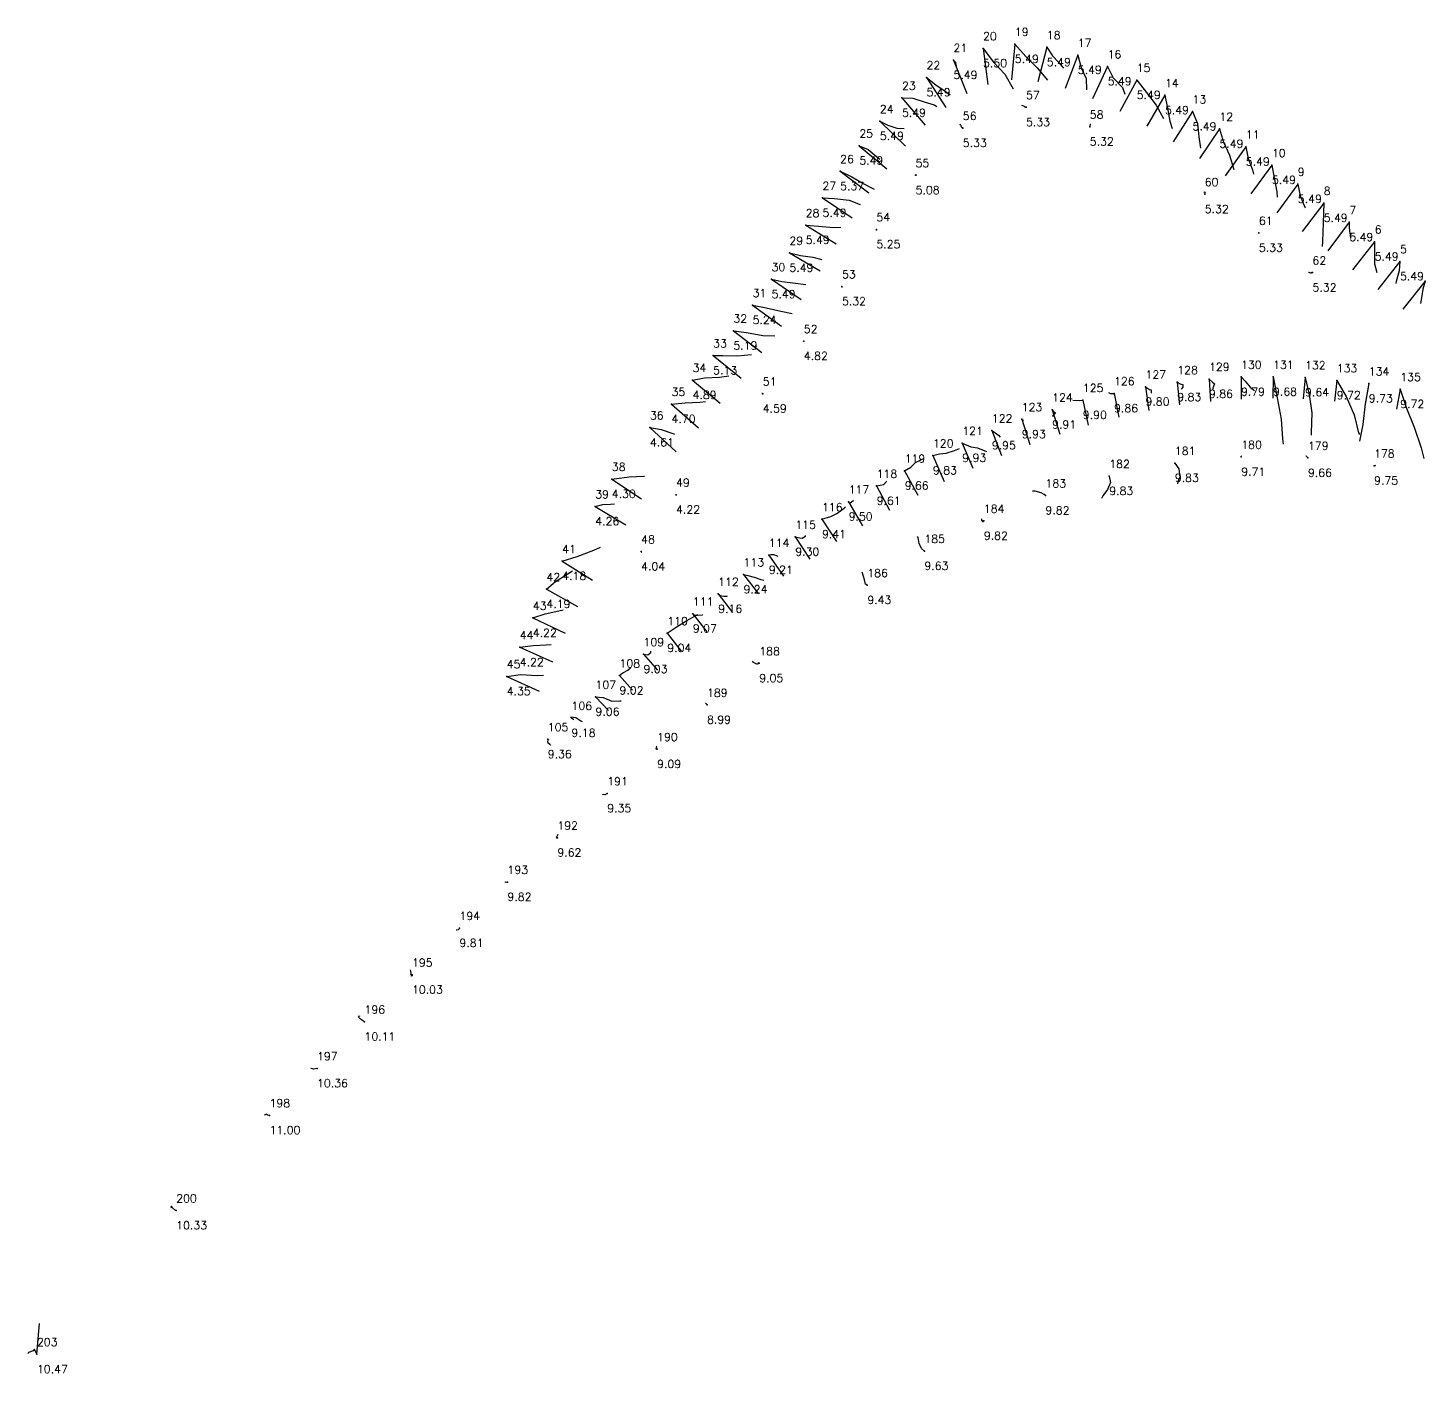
# Model space of a CAD drawing. Extents: x 748697.4 to 748778.9, y 8930599.5 to 8930649.9.
# Drawn here: x 748697.4 to 748749.8, y 8930599.5 to 8930649.9 of the extents above; entities that cross this region are included whole.
import ezdxf

# ---------------------------------------------------------------- set-up
doc = ezdxf.new("R2010")
doc.units = 0
for name, color, linetype in [('Hole', 7, 'Continuous'), ('Length', 7, 'Continuous'), ('Number', 7, 'Continuous'), ('Real Hole', 7, 'Continuous'), ('Theoretical Hole', 7, 'Continuous')]:
    doc.layers.add(name, color=color, linetype=linetype)
doc.styles.get("Standard").update_dxf_attribs({"font": 'simplex.shx'})

msp = doc.modelspace()

# ---------------------------------------------------------------- linework, layer by layer
at = {"layer": 'Hole', "color": 40, "true_color": 0xffc000}
for p in [(748733.25, 8930649.18, 220.33), (748734.44, 8930649.34, 220.33), (748735.64, 8930649.22, 220.33), (748732.14, 8930648.74, 220.33), (748736.8, 8930648.93, 220.33), (748731.13, 8930648.09, 220.33), (748737.92, 8930648.5, 220.33), (748739.01, 8930647.99, 220.33), (748730.21, 8930647.32, 220.33), (748734.86, 8930646.97, 220.33), (748740.07, 8930647.42, 220.32), (748729.38, 8930646.45, 220.33), (748741.1, 8930646.81, 220.32), (748732.49, 8930646.19, 220.33), (748737.25, 8930646.24, 220.32), (748742.11, 8930646.16, 220.32), (748728.61, 8930645.53, 220.32), (748743.1, 8930645.49, 220.32), (748727.89, 8930644.57, 220.2), (748730.72, 8930644.42, 220.08), (748744.08, 8930644.8, 220.32), (748745.05, 8930644.09, 220.32), (748727.23, 8930643.57, 220.33), (748741.56, 8930643.71, 220.32), (748746.02, 8930643.38, 220.33), (748726.6, 8930642.55, 220.32), (748729.25, 8930642.39, 220.25), (748743.59, 8930642.26, 220.33), (748746.98, 8930642.66, 220.33), (748747.93, 8930641.93, 220.33), (748725.99, 8930641.51, 220.32), (748748.88, 8930641.19, 220.33), (748745.6, 8930640.77, 220.32), (748725.32, 8930640.52, 220.32), (748727.96, 8930640.25, 220.32), (748749.82, 8930640.45, 220.33), (748724.61, 8930639.55, 220.07), (748723.89, 8930638.59, 220.01), (748726.53, 8930638.2, 219.82), (748723.13, 8930637.66, 219.95), (748722.36, 8930636.74, 219.7), (748739.34, 8930636.49, 219.75), (748740.53, 8930636.66, 219.79), (748741.72, 8930636.78, 219.83), (748742.92, 8930636.86, 219.76), (748744.12, 8930636.86, 219.65), (748745.32, 8930636.84, 219.6), (748746.51, 8930636.73, 219.69), (748747.71, 8930636.61, 219.7), (748724.99, 8930636.23, 219.59), (748736.99, 8930635.99, 219.85), (748738.16, 8930636.24, 219.82), (748748.89, 8930636.4, 219.69), (748721.57, 8930635.84, 219.5), (748735.84, 8930635.63, 219.86), (748720.76, 8930634.96, 219.41), (748734.7, 8930635.27, 219.88), (748732.47, 8930634.38, 219.87), (748733.58, 8930634.85, 219.9), (748731.37, 8930633.91, 219.78), (748742.93, 8930633.86, 219.71), (748730.31, 8930633.34, 219.61), (748740.44, 8930633.63, 219.83), (748745.43, 8930633.82, 219.66), (748747.91, 8930633.53, 219.75), (748719.33, 8930633.03, 219.08), (748737.98, 8930633.14, 219.83), (748721.74, 8930632.44, 219.22), (748729.26, 8930632.77, 219.55), (748735.59, 8930632.41, 219.82), (748718.71, 8930632, 219.04), (748728.21, 8930632.18, 219.44), (748727.21, 8930631.52, 219.36), (748733.28, 8930631.46, 219.82), (748726.21, 8930630.86, 219.24), (748720.43, 8930630.31, 219.04), (748731.05, 8930630.33, 219.63), (748717.47, 8930629.95, 218.96), (748725.22, 8930630.18, 219.16), (748724.27, 8930629.45, 219.19), (748716.88, 8930628.9, 218.97), (748723.32, 8930628.72, 219.12), (748728.91, 8930629.05, 219.43), (748716.37, 8930627.82, 219), (748722.37, 8930627.98, 219.03), (748721.41, 8930627.25, 219), (748715.88, 8930626.72, 219), (748720.52, 8930626.46, 218.99), (748724.86, 8930626.12, 219.05), (748715.39, 8930625.63, 219.14), (748719.62, 8930625.66, 218.99), (748718.72, 8930624.86, 219.04), (748722.9, 8930624.56, 218.99), (748717.82, 8930624.07, 219.15), (748716.93, 8930623.27, 219.34), (748721.03, 8930622.9, 219.09), (748719.16, 8930621.24, 219.35), (748717.29, 8930619.58, 219.62), (748715.42, 8930617.92, 219.82), (748713.62, 8930616.19, 219.81), (748711.84, 8930614.44, 220.03), (748710.06, 8930612.68, 220.11), (748708.28, 8930610.93, 220.36), (748706.5, 8930609.17, 221), (748703, 8930605.6, 220.33), (748697.78, 8930600.21, 220.47)]:
    msp.add_point(p, dxfattribs=at)
at = {"layer": 'Real Hole', "color": 1, "true_color": 0xff0000}
for points in [[(748733.25, 8930649.18, 220.33), (748733.643, 8930648.667, 218.437), (748734.068, 8930648.218, 216.535), (748734.374, 8930647.664, 214.638)], [(748734.44, 8930649.34, 220.33), (748734.847, 8930648.877, 218.427), (748735.272, 8930648.444, 216.521), (748735.662, 8930647.993, 214.613)], [(748735.64, 8930649.22, 220.33), (748735.852, 8930648.894, 218.368), (748736.072, 8930648.665, 216.393), (748736.27, 8930648.437, 214.518)], [(748732.14, 8930648.74, 220.33), (748732.221, 8930648.662, 218.333), (748732.224, 8930648.562, 216.336), (748732.241, 8930648.528, 215.537)], [(748736.8, 8930648.93, 220.33), (748736.922, 8930648.444, 218.394), (748737.111, 8930648.051, 216.442), (748737.126, 8930647.63, 214.692)], [(748731.13, 8930648.09, 220.33), (748731.481, 8930647.816, 218.38), (748731.796, 8930647.603, 216.417), (748732.017, 8930647.433, 214.943)], [(748737.92, 8930648.5, 220.33), (748738.127, 8930648.071, 218.388), (748738.479, 8930647.709, 216.452), (748738.56, 8930647.461, 215.487)], [(748739.01, 8930647.99, 220.33), (748739.371, 8930647.527, 218.418), (748739.737, 8930647.044, 216.512), (748740.02, 8930646.548, 214.911)], [(748730.21, 8930647.32, 220.33), (748730.611, 8930647.312, 218.371), (748731.044, 8930647.176, 216.423), (748731.414, 8930647.058, 214.461), (748731.515, 8930646.995, 213.873)], [(748734.86, 8930646.97, 220.33), (748734.87, 8930646.966, 219.33), (748734.863, 8930646.973, 218.33), (748734.828, 8930646.959, 217.331), (748734.833, 8930646.983, 216.331), (748734.773, 8930647.015, 215.333), (748734.707, 8930647.032, 214.737)], [(748740.07, 8930647.42, 220.32), (748740.16, 8930646.936, 218.382), (748740.254, 8930646.453, 216.443), (748740.335, 8930646.178, 215.381)], [(748729.38, 8930646.45, 220.33), (748729.675, 8930646.306, 218.357), (748730.015, 8930646.186, 216.39), (748730.297, 8930646.177, 214.41)], [(748741.1, 8930646.81, 220.32), (748741.292, 8930646.361, 218.381), (748741.344, 8930645.86, 216.445), (748741.4, 8930645.435, 214.904)], [(748732.49, 8930646.19, 220.33), (748732.466, 8930646.206, 219.33), (748732.474, 8930646.197, 218.33), (748732.446, 8930646.23, 217.331), (748732.426, 8930646.272, 216.333), (748732.408, 8930646.3, 215.333), (748732.39, 8930646.336, 214.835)], [(748737.25, 8930646.24, 220.32), (748737.262, 8930646.236, 219.32), (748737.247, 8930646.281, 218.321), (748737.269, 8930646.265, 217.322), (748737.28, 8930646.307, 216.323), (748737.265, 8930646.341, 215.323), (748737.285, 8930646.351, 214.824)], [(748742.11, 8930646.16, 220.32), (748742.261, 8930645.667, 218.388), (748742.492, 8930645.179, 216.462), (748742.65, 8930644.637, 214.543)], [(748728.61, 8930645.53, 220.32), (748728.944, 8930645.391, 218.353), (748729.256, 8930645.125, 216.396), (748729.385, 8930645.026, 215.612)], [(748743.1, 8930645.49, 220.32), (748743.194, 8930645.054, 218.37), (748743.349, 8930644.621, 216.424), (748743.389, 8930644.468, 215.742)], [(748727.89, 8930644.57, 220.2), (748728.328, 8930644.365, 218.259), (748728.755, 8930644.118, 216.321), (748729.173, 8930643.898, 214.688)], [(748730.72, 8930644.42, 220.08), (748730.724, 8930644.413, 219.08), (748730.72, 8930644.422, 218.08), (748730.723, 8930644.414, 217.08), (748730.734, 8930644.42, 216.08), (748730.757, 8930644.433, 215.081), (748730.763, 8930644.442, 214.581)], [(748744.08, 8930644.8, 220.32), (748744.157, 8930644.319, 218.38), (748744.257, 8930643.804, 216.45), (748744.279, 8930643.606, 215.779)], [(748745.05, 8930644.09, 220.32), (748745.139, 8930643.656, 218.37), (748745.314, 8930643.224, 216.425), (748745.321, 8930643.201, 216.328)], [(748727.23, 8930643.57, 220.33), (748727.682, 8930643.555, 218.382), (748728.232, 8930643.49, 216.46), (748728.637, 8930643.325, 214.817)], [(748741.56, 8930643.71, 220.32), (748741.578, 8930643.755, 219.321), (748741.567, 8930643.75, 218.321), (748741.585, 8930643.774, 217.322), (748741.536, 8930643.791, 216.323), (748741.531, 8930643.797, 216.123)], [(748746.02, 8930643.38, 220.33), (748745.996, 8930642.633, 218.475), (748745.978, 8930641.94, 216.599), (748745.968, 8930641.756, 216.134)], [(748726.6, 8930642.55, 220.32), (748727.079, 8930642.513, 218.379), (748727.643, 8930642.462, 216.46), (748727.911, 8930642.473, 215.497)], [(748729.25, 8930642.39, 220.25), (748729.258, 8930642.391, 219.25), (748729.255, 8930642.4, 218.25), (748729.25, 8930642.366, 217.251), (748729.254, 8930642.373, 216.251), (748729.247, 8930642.376, 215.251), (748729.241, 8930642.353, 214.751)], [(748743.59, 8930642.26, 220.33), (748743.587, 8930642.258, 219.33), (748743.589, 8930642.266, 218.33), (748743.573, 8930642.256, 217.33), (748743.584, 8930642.249, 216.33), (748743.584, 8930642.249, 215.93)], [(748746.98, 8930642.66, 220.33), (748746.975, 8930642.485, 219.345), (748746.99, 8930642.326, 218.358), (748747.015, 8930642.17, 217.371), (748747.02, 8930642.055, 216.68)], [(748747.93, 8930641.93, 220.33), (748747.92, 8930641.492, 218.378), (748747.923, 8930641.106, 216.416), (748748.009, 8930640.776, 214.853)], [(748725.99, 8930641.51, 220.32), (748726.411, 8930641.407, 218.368), (748726.866, 8930641.346, 216.421), (748727.21, 8930641.268, 215.17)], [(748748.88, 8930641.19, 220.33), (748748.851, 8930640.842, 218.361), (748748.743, 8930640.443, 216.404), (748748.721, 8930640.367, 216.012)], [(748745.6, 8930640.77, 220.32), (748745.56, 8930640.767, 219.321), (748745.569, 8930640.762, 218.321), (748745.554, 8930640.77, 217.321), (748745.522, 8930640.755, 216.322), (748745.471, 8930640.773, 215.323), (748745.45, 8930640.779, 215.024)], [(748725.32, 8930640.52, 220.32), (748725.7, 8930640.443, 218.358), (748726.221, 8930640.373, 216.428), (748726.606, 8930640.32, 214.979)], [(748727.96, 8930640.25, 220.32), (748727.964, 8930640.242, 219.32), (748727.958, 8930640.232, 218.32), (748727.949, 8930640.235, 217.32), (748727.947, 8930640.238, 216.32), (748727.961, 8930640.229, 215.32), (748727.967, 8930640.23, 214.92)], [(748749.82, 8930640.45, 220.33), (748749.738, 8930640.152, 218.354), (748749.688, 8930639.827, 216.381), (748749.653, 8930639.619, 215.404)], [(748724.61, 8930639.55, 220.07), (748725.119, 8930639.449, 218.138), (748725.663, 8930639.328, 216.218), (748726.097, 8930639.242, 214.576)], [(748723.89, 8930638.59, 220.01), (748724.386, 8930638.525, 218.074), (748724.991, 8930638.419, 216.17), (748725.442, 8930638.398, 214.74)], [(748726.53, 8930638.2, 219.82), (748726.535, 8930638.194, 218.82), (748726.532, 8930638.194, 217.82), (748726.52, 8930638.194, 216.82), (748726.512, 8930638.197, 215.82), (748726.522, 8930638.203, 214.82)], [(748723.13, 8930637.66, 219.95), (748723.487, 8930637.668, 217.982), (748724.039, 8930637.651, 216.06), (748724.565, 8930637.695, 214.131)], [(748722.36, 8930636.74, 219.7), (748722.8, 8930636.824, 217.751), (748723.362, 8930636.854, 215.832), (748723.722, 8930636.902, 214.583)], [(748739.34, 8930636.49, 219.75), (748739.494, 8930636.392, 216.756), (748739.552, 8930636.371, 213.756), (748739.553, 8930636.261, 210.758), (748739.556, 8930636.248, 210.459)], [(748740.53, 8930636.66, 219.79), (748740.644, 8930636.595, 216.793), (748740.733, 8930636.571, 213.794), (748740.739, 8930636.481, 210.796), (748740.677, 8930636.398, 209.299)], [(748741.72, 8930636.78, 219.83), (748741.85, 8930636.669, 216.835), (748741.923, 8930636.597, 213.837), (748741.859, 8930636.438, 210.842), (748741.867, 8930636.397, 209.842)], [(748742.92, 8930636.86, 219.76), (748743.078, 8930636.705, 216.768), (748743.267, 8930636.476, 213.783), (748743.385, 8930636.374, 210.787), (748743.426, 8930636.34, 209.989)], [(748744.12, 8930636.86, 219.65), (748744.279, 8930636.071, 216.76), (748744.423, 8930635.273, 213.872), (748744.471, 8930634.536, 210.964), (748744.504, 8930634.332, 210.191)], [(748745.32, 8930636.84, 219.6), (748745.476, 8930636.206, 216.672), (748745.575, 8930635.514, 213.754), (748745.548, 8930634.78, 210.846), (748745.548, 8930634.68, 210.458)], [(748746.51, 8930636.73, 219.69), (748746.861, 8930636.121, 216.773), (748747.157, 8930635.436, 213.868), (748747.329, 8930634.765, 210.949), (748747.356, 8930634.704, 210.656)], [(748747.71, 8930636.61, 219.7), (748747.57, 8930635.854, 216.8), (748747.481, 8930635.08, 213.903), (748747.361, 8930634.455, 211.486)], [(748724.99, 8930636.23, 219.59), (748724.977, 8930636.221, 218.59), (748724.976, 8930636.238, 217.59), (748724.96, 8930636.241, 216.59), (748724.99, 8930636.238, 215.591), (748724.989, 8930636.242, 215.291)], [(748736.99, 8930635.99, 219.85), (748736.993, 8930635.976, 216.85), (748736.868, 8930635.968, 213.853), (748736.621, 8930635.975, 211.365)], [(748738.16, 8930636.24, 219.82), (748738.16, 8930636.206, 216.82), (748738.155, 8930636.227, 213.82), (748738.037, 8930636.227, 210.823), (748737.961, 8930636.262, 209.826)], [(748748.89, 8930636.4, 219.69), (748749.13, 8930635.684, 216.787), (748749.414, 8930634.974, 213.886), (748749.677, 8930634.203, 210.998), (748749.771, 8930633.804, 209.555)], [(748721.57, 8930635.84, 219.5), (748722.082, 8930635.885, 217.567), (748722.63, 8930635.913, 215.644), (748722.846, 8930635.94, 214.874)], [(748735.84, 8930635.63, 219.86), (748735.915, 8930635.528, 216.863), (748735.96, 8930635.521, 213.863), (748735.851, 8930635.391, 210.868), (748735.834, 8930635.383, 210.268)], [(748720.76, 8930634.96, 219.41), (748721.185, 8930634.893, 217.457), (748721.657, 8930634.722, 215.521), (748721.681, 8930634.716, 215.424)], [(748734.7, 8930635.27, 219.88), (748734.718, 8930635.226, 216.88), (748734.752, 8930635.245, 213.881), (748734.754, 8930635.232, 210.881), (748734.752, 8930635.232, 210.681)], [(748732.47, 8930634.38, 219.87), (748732.791, 8930634.24, 216.891), (748733.038, 8930634.196, 213.901), (748733.317, 8930634.091, 210.916), (748733.376, 8930634.061, 210.32)], [(748733.58, 8930634.85, 219.9), (748733.707, 8930634.764, 216.904), (748733.829, 8930634.677, 213.908), (748733.893, 8930634.6, 210.909), (748733.894, 8930634.605, 209.909)], [(748731.37, 8930633.91, 219.78), (748731.618, 8930633.974, 216.791), (748731.871, 8930634.001, 213.802), (748732.181, 8930634.1, 210.819), (748732.37, 8930634.175, 208.93)], [(748742.93, 8930633.86, 219.71), (748742.91, 8930633.876, 216.71), (748742.94, 8930633.886, 213.71), (748742.944, 8930633.893, 210.71), (748742.921, 8930633.885, 209.21)], [(748745.43, 8930633.82, 219.66), (748745.404, 8930633.85, 216.66), (748745.387, 8930633.87, 213.66), (748745.364, 8930633.888, 210.661), (748745.352, 8930633.887, 209.661)], [(748730.31, 8930633.34, 219.61), (748730.544, 8930633.481, 216.622), (748730.72, 8930633.649, 213.632), (748730.965, 8930633.771, 210.645), (748730.968, 8930633.778, 210.545)], [(748740.44, 8930633.63, 219.83), (748740.583, 8930633.409, 216.842), (748740.632, 8930633.103, 213.858), (748740.56, 8930632.962, 210.862), (748740.534, 8930632.848, 209.366)], [(748747.91, 8930633.53, 219.75), (748747.9, 8930633.538, 216.75), (748747.934, 8930633.539, 213.75), (748747.959, 8930633.543, 210.75), (748747.935, 8930633.522, 209.251)], [(748719.33, 8930633.03, 219.08), (748719.976, 8930633.11, 217.189), (748720.526, 8930633.135, 215.266), (748720.554, 8930633.137, 215.17)], [(748729.26, 8930632.77, 219.55), (748729.389, 8930632.8, 216.553), (748729.526, 8930632.823, 213.556), (748729.628, 8930632.933, 210.56), (748729.615, 8930632.953, 209.76)], [(748737.98, 8930633.14, 219.83), (748738.024, 8930632.903, 216.84), (748737.916, 8930632.633, 213.854), (748737.736, 8930632.406, 210.868), (748737.694, 8930632.306, 209.974)], [(748721.74, 8930632.44, 219.22), (748721.741, 8930632.439, 218.22), (748721.74, 8930632.441, 217.22), (748721.726, 8930632.43, 216.22), (748721.732, 8930632.437, 215.22)], [(748735.59, 8930632.41, 219.82), (748735.537, 8930632.45, 216.821), (748735.423, 8930632.507, 213.823), (748735.197, 8930632.574, 210.833), (748735.099, 8930632.581, 209.536)], [(748718.71, 8930632, 219.04), (748718.995, 8930632.071, 218.084), (748719.284, 8930632.093, 217.127), (748719.426, 8930632.097, 216.648)], [(748727.21, 8930631.52, 219.36), (748727.544, 8930631.621, 216.38), (748727.761, 8930631.733, 213.39), (748728.046, 8930631.936, 210.411), (748728.09, 8930631.989, 209.614)], [(748728.21, 8930632.18, 219.44), (748728.257, 8930632.124, 216.441), (748728.335, 8930632.19, 213.443), (748728.388, 8930632.215, 210.443), (748728.381, 8930632.236, 209.443)], [(748733.28, 8930631.46, 219.82), (748733.223, 8930631.442, 216.821), (748733.253, 8930631.422, 213.821), (748733.207, 8930631.483, 210.822), (748733.198, 8930631.54, 209.523)], [(748726.21, 8930630.86, 219.24), (748726.378, 8930630.827, 216.245), (748726.462, 8930630.807, 213.246), (748726.591, 8930630.89, 210.25), (748726.59, 8930630.911, 209.25)], [(748731.05, 8930630.33, 219.63), (748730.937, 8930630.423, 216.634), (748730.853, 8930630.614, 213.641), (748730.812, 8930630.841, 210.65), (748730.791, 8930630.87, 210.251)], [(748717.47, 8930629.95, 218.96), (748718.033, 8930630.127, 217.049), (748718.66, 8930630.369, 215.165), (748718.913, 8930630.472, 214.413)], [(748720.43, 8930630.31, 219.04), (748720.444, 8930630.304, 218.04), (748720.436, 8930630.303, 217.04), (748720.445, 8930630.295, 216.04), (748720.429, 8930630.294, 215.04), (748720.439, 8930630.287, 214.641)], [(748725.22, 8930630.18, 219.16), (748725.309, 8930630.2, 216.161), (748725.392, 8930630.207, 213.163), (748725.531, 8930630.15, 210.166), (748725.54, 8930630.121, 209.467)], [(748716.88, 8930628.9, 218.97), (748717.219, 8930629.183, 217.019), (748717.657, 8930629.469, 215.089), (748717.86, 8930629.583, 214.324)], [(748724.27, 8930629.45, 219.19), (748724.434, 8930629.41, 216.195), (748724.667, 8930629.346, 213.205), (748724.923, 8930629.269, 210.216), (748725.025, 8930629.239, 209.021)], [(748728.91, 8930629.05, 219.43), (748728.846, 8930629.092, 216.431), (748728.809, 8930629.257, 213.436), (748728.743, 8930629.464, 210.444), (748728.721, 8930629.535, 209.446)], [(748723.32, 8930628.72, 219.12), (748723.396, 8930628.661, 216.122), (748723.533, 8930628.641, 213.125), (748723.637, 8930628.642, 210.127), (748723.665, 8930628.649, 209.027)], [(748716.37, 8930627.82, 219), (748716.83, 8930627.973, 217.06), (748717.34, 8930628.083, 215.129), (748717.504, 8930628.129, 214.45)], [(748721.41, 8930627.25, 219), (748721.745, 8930627.47, 216.027), (748722.141, 8930627.724, 213.064), (748722.507, 8930627.929, 210.093), (748722.543, 8930627.956, 209.696)], [(748722.37, 8930627.98, 219.03), (748722.399, 8930627.921, 216.031), (748722.545, 8930627.929, 213.034), (748722.726, 8930627.936, 210.04), (748722.743, 8930627.92, 209.741)], [(748715.88, 8930626.72, 219), (748716.381, 8930626.784, 217.065), (748716.873, 8930626.817, 215.126), (748717.057, 8930626.829, 214.451)], [(748720.52, 8930626.46, 218.99), (748720.685, 8930626.442, 215.995), (748720.794, 8930626.52, 212.998), (748720.797, 8930626.562, 209.998), (748720.798, 8930626.572, 209.398)], [(748724.86, 8930626.12, 219.05), (748724.821, 8930626.135, 216.05), (748724.789, 8930626.075, 213.051), (748724.637, 8930626.149, 210.056), (748724.608, 8930626.197, 208.857)], [(748715.39, 8930625.63, 219.14), (748715.91, 8930625.706, 217.21), (748716.534, 8930625.665, 215.31), (748716.765, 8930625.676, 214.545)], [(748719.62, 8930625.66, 218.99), (748719.747, 8930625.759, 215.994), (748719.926, 8930625.867, 213.002), (748720.027, 8930625.945, 210.004), (748720.031, 8930625.958, 209.505)], [(748718.72, 8930624.86, 219.04), (748719.002, 8930624.842, 216.053), (748719.327, 8930624.7, 213.074), (748719.631, 8930624.713, 210.09), (748719.686, 8930624.713, 209.593)], [(748722.9, 8930624.56, 218.99), (748722.884, 8930624.559, 215.99), (748722.89, 8930624.571, 212.99), (748722.844, 8930624.627, 209.991), (748722.85, 8930624.622, 209.691)], [(748717.82, 8930624.07, 219.15), (748717.794, 8930624.114, 216.15), (748717.987, 8930624.088, 213.157), (748718.174, 8930623.958, 210.165), (748718.219, 8930623.938, 209.567)], [(748716.93, 8930623.27, 219.34), (748716.929, 8930623.268, 216.34), (748716.915, 8930623.167, 213.342), (748717.015, 8930623.072, 210.345), (748717.037, 8930623.046, 209.546)], [(748721.03, 8930622.9, 219.09), (748720.985, 8930622.908, 216.09), (748720.993, 8930622.913, 213.09), (748721.015, 8930622.986, 210.091), (748720.989, 8930623.013, 209.292)], [(748719.16, 8930621.24, 219.35), (748719.075, 8930621.193, 216.352), (748719.017, 8930621.205, 213.352), (748718.983, 8930621.184, 210.352), (748719, 8930621.205, 209.353)], [(748717.29, 8930619.58, 219.62), (748717.253, 8930619.569, 216.62), (748717.275, 8930619.619, 213.621), (748717.319, 8930619.713, 210.623), (748717.318, 8930619.717, 210.523)], [(748715.42, 8930617.92, 219.82), (748715.374, 8930617.901, 216.82), (748715.331, 8930617.915, 213.821), (748715.344, 8930617.923, 210.821), (748715.333, 8930617.912, 209.021)], [(748713.62, 8930616.19, 219.81), (748713.614, 8930616.158, 216.81), (748713.569, 8930616.131, 213.811), (748713.507, 8930616.108, 210.811), (748713.501, 8930616.111, 210.311)], [(748711.84, 8930614.44, 220.03), (748711.851, 8930614.396, 217.03), (748711.82, 8930614.39, 214.031), (748711.799, 8930614.577, 211.036), (748711.779, 8930614.622, 210.038)], [(748710.06, 8930612.68, 220.11), (748709.948, 8930612.75, 217.113), (748709.835, 8930612.846, 214.117), (748709.868, 8930612.907, 211.117), (748709.87, 8930612.893, 210.017)], [(748708.28, 8930610.93, 220.36), (748708.15, 8930610.899, 217.363), (748708.112, 8930610.914, 214.363), (748708.058, 8930610.931, 211.364), (748708.075, 8930610.949, 210.464)], [(748706.5, 8930609.17, 221), (748706.428, 8930609.18, 218.001), (748706.418, 8930609.184, 215.001), (748706.393, 8930609.211, 212.001), (748706.292, 8930609.175, 211.007)], [(748703, 8930605.6, 220.33), (748702.977, 8930605.606, 217.33), (748702.861, 8930605.708, 214.334), (748702.819, 8930605.761, 211.335), (748702.783, 8930605.711, 209.836)], [(748697.78, 8930600.21, 220.47), (748697.685, 8930600.403, 217.478), (748697.638, 8930600.336, 214.479), (748697.467, 8930600.273, 211.484), (748697.441, 8930600.23, 210.486)]]:
    msp.add_polyline3d(points, dxfattribs=at)
at = {"layer": 'Theoretical Hole', "color": 40, "true_color": 0xffc000}
for p, q in [((748733.25, 8930649.18, 220.33), (748733.425, 8930647.831, 215.001)), ((748734.44, 8930649.34, 220.33), (748734.312, 8930647.997, 215.008)), ((748735.64, 8930649.22, 220.33), (748735.307, 8930647.922, 215.006)), ((748732.14, 8930648.74, 220.33), (748732.639, 8930647.484, 215.009)), ((748736.8, 8930648.93, 220.33), (748736.323, 8930647.675, 215.007)), ((748731.13, 8930648.09, 220.33), (748731.852, 8930646.96, 215.006)), ((748737.92, 8930648.5, 220.33), (748737.353, 8930647.286, 215.006)), ((748739.01, 8930647.99, 220.33), (748738.376, 8930646.809, 215.006)), ((748730.21, 8930647.32, 220.33), (748731.081, 8930646.296, 215.007)), ((748734.86, 8930646.97, 220.33), (748734.86, 8930646.97, 215)), ((748740.07, 8930647.42, 220.32), (748739.386, 8930646.267, 214.996)), ((748729.38, 8930646.45, 220.33), (748730.346, 8930645.518, 215.007)), ((748741.1, 8930646.81, 220.32), (748740.378, 8930645.681, 214.996)), ((748732.49, 8930646.19, 220.33), (748732.49, 8930646.19, 215)), ((748737.25, 8930646.24, 220.32), (748737.25, 8930646.24, 215)), ((748742.11, 8930646.16, 220.32), (748741.359, 8930645.051, 214.996)), ((748728.61, 8930645.53, 220.32), (748729.639, 8930644.668, 214.997)), ((748743.1, 8930645.49, 220.32), (748742.328, 8930644.396, 214.996)), ((748727.89, 8930644.57, 220.2), (748728.963, 8930643.768, 215)), ((748730.72, 8930644.42, 220.08), (748730.72, 8930644.42, 215)), ((748744.08, 8930644.8, 220.32), (748743.287, 8930643.72, 214.996)), ((748745.05, 8930644.09, 220.32), (748744.257, 8930643.016, 214.995)), ((748727.23, 8930643.57, 220.33), (748728.346, 8930642.83, 215.006)), ((748741.56, 8930643.71, 220.32), (748741.56, 8930643.71, 215)), ((748746.02, 8930643.38, 220.33), (748745.218, 8930642.31, 215.005)), ((748726.6, 8930642.55, 220.32), (748727.742, 8930641.848, 214.996)), ((748729.25, 8930642.39, 220.25), (748729.25, 8930642.39, 215)), ((748743.59, 8930642.26, 220.33), (748743.59, 8930642.26, 215)), ((748746.98, 8930642.66, 220.33), (748746.172, 8930641.592, 215.006)), ((748747.93, 8930641.93, 220.33), (748747.106, 8930640.874, 215.006)), ((748725.99, 8930641.51, 220.32), (748727.145, 8930640.832, 214.996)), ((748748.88, 8930641.19, 220.33), (748748.051, 8930640.138, 215.006)), ((748745.6, 8930640.77, 220.32), (748745.6, 8930640.77, 215)), ((748725.32, 8930640.52, 220.32), (748726.428, 8930639.767, 214.996)), ((748727.96, 8930640.25, 220.32), (748727.96, 8930640.25, 215)), ((748749.82, 8930640.45, 220.33), (748748.985, 8930639.403, 215.006)), ((748724.61, 8930639.55, 220.07), (748725.695, 8930638.764, 215.004)), ((748723.89, 8930638.59, 220.01), (748724.958, 8930637.781, 214.996)), ((748726.53, 8930638.2, 219.82), (748726.53, 8930638.2, 215)), ((748723.13, 8930637.66, 219.95), (748724.177, 8930636.813, 215)), ((748722.36, 8930636.74, 219.7), (748723.39, 8930635.877, 214.998)), ((748739.34, 8930636.49, 219.75), (748739.468, 8930635.599, 209.991)), ((748740.53, 8930636.66, 219.79), (748740.618, 8930635.81, 209.997)), ((748741.72, 8930636.78, 219.83), (748741.775, 8930635.94, 210.006)), ((748742.92, 8930636.86, 219.76), (748742.924, 8930636.027, 210.005)), ((748744.12, 8930636.86, 219.65), (748744.107, 8930636.067, 210.003)), ((748745.32, 8930636.84, 219.6), (748745.246, 8930636.033, 209.994)), ((748746.51, 8930636.73, 219.69), (748746.431, 8930635.953, 210.001)), ((748747.71, 8930636.61, 219.7), (748747.569, 8930635.841, 210.001)), ((748724.99, 8930636.23, 219.59), (748724.99, 8930636.23, 215)), ((748736.99, 8930635.99, 219.85), (748737.19, 8930635.054, 209.996)), ((748738.16, 8930636.24, 219.82), (748738.344, 8930635.351, 210.002)), ((748748.89, 8930636.4, 219.69), (748748.75, 8930635.649, 210)), ((748721.57, 8930635.84, 219.5), (748722.577, 8930634.954, 214.995)), ((748735.84, 8930635.63, 219.86), (748736.127, 8930634.715, 209.996)), ((748720.76, 8930634.96, 219.41), (748721.745, 8930634.054, 214.998)), ((748734.7, 8930635.27, 219.88), (748734.997, 8930634.322, 210)), ((748732.47, 8930634.38, 219.87), (748732.867, 8930633.443, 209.992)), ((748733.58, 8930634.85, 219.9), (748733.939, 8930633.909, 210.001)), ((748731.37, 8930633.91, 219.78), (748731.785, 8930632.942, 210.007)), ((748742.93, 8930633.86, 219.71), (748742.93, 8930633.86, 210)), ((748730.31, 8930633.34, 219.61), (748730.799, 8930632.43, 210.005)), ((748740.44, 8930633.63, 219.83), (748740.44, 8930633.63, 210)), ((748745.43, 8930633.82, 219.66), (748745.43, 8930633.82, 210)), ((748747.91, 8930633.53, 219.75), (748747.91, 8930633.53, 210)), ((748719.33, 8930633.03, 219.08), (748720.448, 8930632.292, 214.994)), ((748737.98, 8930633.14, 219.83), (748737.98, 8930633.14, 210)), ((748721.74, 8930632.44, 219.22), (748721.74, 8930632.44, 215)), ((748729.26, 8930632.77, 219.55), (748729.746, 8930631.864, 209.995)), ((748735.59, 8930632.41, 219.82), (748735.59, 8930632.41, 210)), ((748718.71, 8930632, 219.04), (748719.859, 8930631.315, 214.995)), ((748728.21, 8930632.18, 219.44), (748728.728, 8930631.272, 209.998)), ((748727.21, 8930631.52, 219.36), (748727.756, 8930630.684, 210.003)), ((748733.28, 8930631.46, 219.82), (748733.28, 8930631.46, 210)), ((748726.21, 8930630.86, 219.24), (748726.754, 8930630.027, 209.993)), ((748720.43, 8930630.31, 219.04), (748720.43, 8930630.31, 215)), ((748731.05, 8930630.33, 219.63), (748731.05, 8930630.33, 210)), ((748717.47, 8930629.95, 218.96), (748718.609, 8930629.243, 215.001)), ((748725.22, 8930630.18, 219.16), (748725.771, 8930629.384, 210.001)), ((748724.27, 8930629.45, 219.19), (748724.83, 8930628.723, 209.996)), ((748716.88, 8930628.9, 218.97), (748718.049, 8930628.247, 215)), ((748723.32, 8930628.72, 219.12), (748723.852, 8930628.028, 210.002)), ((748728.91, 8930629.05, 219.43), (748728.91, 8930629.05, 210)), ((748716.37, 8930627.82, 219), (748717.579, 8930627.247, 214.998)), ((748722.37, 8930627.98, 219.03), (748722.895, 8930627.297, 210.001)), ((748721.41, 8930627.25, 219), (748721.93, 8930626.574, 210)), ((748715.88, 8930626.72, 219), (748717.107, 8930626.177, 214.999)), ((748720.52, 8930626.46, 218.99), (748721.047, 8930625.865, 209.995)), ((748724.86, 8930626.12, 219.05), (748724.86, 8930626.12, 210)), ((748715.39, 8930625.63, 219.14), (748716.604, 8930625.079, 214.999)), ((748719.62, 8930625.66, 218.99), (748720.107, 8930625.112, 210)), ((748718.72, 8930624.86, 219.04), (748719.208, 8930624.354, 210.007)), ((748722.9, 8930624.56, 218.99), (748722.9, 8930624.56, 210)), ((748717.82, 8930624.07, 219.15), (748717.901, 8930624.017, 209.971)), ((748716.93, 8930623.27, 219.34), (748716.966, 8930623.233, 209.98)), ((748721.03, 8930622.9, 219.09), (748721.03, 8930622.9, 210)), ((748719.16, 8930621.24, 219.35), (748719.16, 8930621.24, 210)), ((748717.29, 8930619.58, 219.62), (748717.29, 8930619.58, 210)), ((748715.42, 8930617.92, 219.82), (748715.42, 8930617.92, 210)), ((748713.62, 8930616.19, 219.81), (748713.62, 8930616.19, 210)), ((748711.84, 8930614.44, 220.03), (748711.84, 8930614.44, 210)), ((748710.06, 8930612.68, 220.11), (748710.06, 8930612.68, 210)), ((748708.28, 8930610.93, 220.36), (748708.28, 8930610.93, 210)), ((748706.5, 8930609.17, 221), (748706.5, 8930609.17, 210)), ((748703, 8930605.6, 220.33), (748703, 8930605.6, 210)), ((748697.78, 8930600.21, 220.47), (748697.877, 8930601.36, 210.064))]:
    msp.add_line(p, q, dxfattribs=at)

# ---------------------------------------------------------------- texts
at = {"layer": 'Length', "color": 40, "true_color": 0xffc000}
for s, p in [('5.50', (748733.25, 8930648.476, 220.33)), ('5.49', (748734.44, 8930648.636, 220.33)), ('5.49', (748735.64, 8930648.516, 220.33)), ('5.49', (748736.8, 8930648.226, 220.33)), ('5.49', (748732.14, 8930648.036, 220.33)), ('5.49', (748737.92, 8930647.796, 220.33)), ('5.49', (748731.13, 8930647.386, 220.33)), ('5.49', (748739.01, 8930647.286, 220.33)), ('5.49', (748740.07, 8930646.716, 220.32)), ('5.49', (748730.21, 8930646.616, 220.33)), ('5.33', (748734.86, 8930646.266, 220.33)), ('5.49', (748729.38, 8930645.746, 220.33)), ('5.49', (748741.1, 8930646.106, 220.32)), ('5.33', (748732.49, 8930645.486, 220.33)), ('5.32', (748737.25, 8930645.536, 220.32)), ('5.49', (748742.11, 8930645.456, 220.32)), ('5.49', (748728.61, 8930644.826, 220.32)), ('5.49', (748743.1, 8930644.786, 220.32)), ('5.49', (748744.08, 8930644.096, 220.32)), ('5.37', (748727.89, 8930643.866, 220.2)), ('5.08', (748730.72, 8930643.716, 220.08)), ('5.32', (748741.56, 8930643.006, 220.32)), ('5.49', (748745.05, 8930643.386, 220.32)), ('5.49', (748727.23, 8930642.866, 220.33)), ('5.49', (748746.02, 8930642.676, 220.33)), ('5.49', (748746.98, 8930641.956, 220.33)), ('5.49', (748726.6, 8930641.846, 220.32)), ('5.25', (748729.25, 8930641.686, 220.25)), ('5.33', (748743.59, 8930641.556, 220.33)), ('5.49', (748747.93, 8930641.226, 220.33)), ('5.49', (748725.99, 8930640.806, 220.32)), ('5.49', (748748.88, 8930640.486, 220.33)), ('5.32', (748745.6, 8930640.066, 220.32)), ('5.49', (748725.32, 8930639.816, 220.32)), ('5.32', (748727.96, 8930639.546, 220.32)), ('5.24', (748724.61, 8930638.846, 220.07)), ('5.19', (748723.89, 8930637.886, 220.01)), ('4.82', (748726.53, 8930637.496, 219.82)), ('5.13', (748723.13, 8930636.956, 219.95)), ('4.89', (748722.36, 8930636.036, 219.7)), ('9.80', (748739.34, 8930635.786, 219.75)), ('9.83', (748740.53, 8930635.956, 219.79)), ('9.86', (748741.72, 8930636.076, 219.83)), ('9.79', (748742.92, 8930636.156, 219.76)), ('9.68', (748744.12, 8930636.156, 219.65)), ('9.64', (748745.32, 8930636.136, 219.6)), ('9.72', (748746.51, 8930636.026, 219.69)), ('9.73', (748747.71, 8930635.906, 219.7)), ('9.72', (748748.89, 8930635.696, 219.69)), ('4.70', (748721.57, 8930635.136, 219.5)), ('4.59', (748724.99, 8930635.526, 219.59)), ('9.90', (748736.99, 8930635.286, 219.85)), ('9.86', (748738.16, 8930635.536, 219.82)), ('9.91', (748735.84, 8930634.926, 219.86)), ('4.61', (748720.76, 8930634.256, 219.41)), ('9.95', (748733.58, 8930634.146, 219.9)), ('9.93', (748734.7, 8930634.566, 219.88)), ('9.93', (748732.47, 8930633.676, 219.87)), ('9.83', (748731.37, 8930633.206, 219.78)), ('9.71', (748742.93, 8930633.156, 219.71)), ('9.66', (748745.43, 8930633.116, 219.66)), ('9.66', (748730.31, 8930632.636, 219.61)), ('9.83', (748740.44, 8930632.926, 219.83)), ('9.75', (748747.91, 8930632.826, 219.75)), ('4.30', (748719.33, 8930632.326, 219.08)), ('9.61', (748729.26, 8930632.066, 219.55)), ('9.83', (748737.98, 8930632.436, 219.83)), ('4.22', (748721.74, 8930631.736, 219.22)), ('9.50', (748728.21, 8930631.476, 219.44)), ('9.82', (748735.59, 8930631.706, 219.82)), ('4.26', (748718.71, 8930631.296, 219.04)), ('9.41', (748727.21, 8930630.816, 219.36)), ('9.82', (748733.28, 8930630.756, 219.82)), ('9.30', (748726.21, 8930630.156, 219.24)), ('4.04', (748720.43, 8930629.606, 219.04)), ('9.21', (748725.22, 8930629.476, 219.16)), ('9.63', (748731.05, 8930629.626, 219.63)), ('4.18', (748717.47, 8930629.246, 218.96)), ('9.24', (748724.27, 8930628.746, 219.19)), ('9.43', (748728.91, 8930628.346, 219.43)), ('4.19', (748716.88, 8930628.196, 218.97)), ('9.16', (748723.32, 8930628.016, 219.12)), ('9.07', (748722.37, 8930627.276, 219.03)), ('4.22', (748716.37, 8930627.116, 219)), ('9.04', (748721.41, 8930626.546, 219)), ('4.22', (748715.88, 8930626.016, 219)), ('9.03', (748720.52, 8930625.756, 218.99)), ('9.05', (748724.86, 8930625.416, 219.05)), ('4.35', (748715.39, 8930624.926, 219.14)), ('9.02', (748719.62, 8930624.956, 218.99)), ('9.06', (748718.72, 8930624.156, 219.04)), ('8.99', (748722.9, 8930623.856, 218.99)), ('9.18', (748717.82, 8930623.366, 219.15)), ('9.36', (748716.93, 8930622.566, 219.34)), ('9.09', (748721.03, 8930622.196, 219.09)), ('9.35', (748719.16, 8930620.536, 219.35)), ('9.62', (748717.29, 8930618.876, 219.62)), ('9.82', (748715.42, 8930617.216, 219.82)), ('9.81', (748713.62, 8930615.486, 219.81)), ('10.03', (748711.84, 8930613.736, 220.03)), ('10.11', (748710.06, 8930611.976, 220.11)), ('10.36', (748708.28, 8930610.226, 220.36)), ('11.00', (748706.5, 8930608.466, 221)), ('10.33', (748703, 8930604.896, 220.33)), ('10.47', (748697.78, 8930599.506, 220.47))]:
    msp.add_text(s, height=0.3, dxfattribs=at).set_placement(p)
at = {"layer": 'Number', "color": 40, "true_color": 0xffc000}
for s, p in [('20', (748733.25, 8930649.486, 220.33)), ('19', (748734.44, 8930649.646, 220.33)), ('18', (748735.64, 8930649.526, 220.33)), ('21', (748732.14, 8930649.046, 220.33)), ('17', (748736.8, 8930649.236, 220.33)), ('16', (748737.92, 8930648.806, 220.33)), ('22', (748731.13, 8930648.396, 220.33)), ('15', (748739.01, 8930648.296, 220.33)), ('14', (748740.07, 8930647.726, 220.32)), ('23', (748730.21, 8930647.626, 220.33)), ('57', (748734.86, 8930647.276, 220.33)), ('24', (748729.38, 8930646.756, 220.33)), ('13', (748741.1, 8930647.116, 220.32)), ('56', (748732.49, 8930646.496, 220.33)), ('58', (748737.25, 8930646.546, 220.32)), ('12', (748742.11, 8930646.466, 220.32)), ('25', (748728.61, 8930645.836, 220.32)), ('11', (748743.1, 8930645.796, 220.32)), ('10', (748744.08, 8930645.106, 220.32)), ('26', (748727.89, 8930644.876, 220.2)), ('55', (748730.72, 8930644.726, 220.08)), ('9', (748745.05, 8930644.396, 220.32)), ('27', (748727.23, 8930643.876, 220.33)), ('60', (748741.56, 8930644.016, 220.32)), ('8', (748746.02, 8930643.686, 220.33)), ('28', (748726.6, 8930642.856, 220.32)), ('54', (748729.25, 8930642.696, 220.25)), ('61', (748743.59, 8930642.566, 220.33)), ('7', (748746.98, 8930642.966, 220.33)), ('6', (748747.93, 8930642.236, 220.33)), ('29', (748725.99, 8930641.816, 220.32)), ('5', (748748.88, 8930641.496, 220.33)), ('62', (748745.6, 8930641.076, 220.32)), ('30', (748725.32, 8930640.826, 220.32)), ('53', (748727.96, 8930640.556, 220.32)), ('31', (748724.61, 8930639.856, 220.07)), ('32', (748723.89, 8930638.896, 220.01)), ('52', (748726.53, 8930638.506, 219.82)), ('33', (748723.13, 8930637.966, 219.95)), ('34', (748722.36, 8930637.046, 219.7)), ('127', (748739.34, 8930636.796, 219.75)), ('128', (748740.53, 8930636.966, 219.79)), ('129', (748741.72, 8930637.086, 219.83)), ('130', (748742.92, 8930637.166, 219.76)), ('131', (748744.12, 8930637.166, 219.65)), ('132', (748745.32, 8930637.146, 219.6)), ('133', (748746.51, 8930637.036, 219.69)), ('134', (748747.71, 8930636.916, 219.7)), ('135', (748748.89, 8930636.706, 219.69)), ('51', (748724.99, 8930636.536, 219.59)), ('125', (748736.99, 8930636.296, 219.85)), ('126', (748738.16, 8930636.546, 219.82)), ('35', (748721.57, 8930636.146, 219.5)), ('124', (748735.84, 8930635.936, 219.86)), ('36', (748720.76, 8930635.266, 219.41)), ('122', (748733.58, 8930635.156, 219.9)), ('123', (748734.7, 8930635.576, 219.88)), ('121', (748732.47, 8930634.686, 219.87)), ('120', (748731.37, 8930634.216, 219.78)), ('180', (748742.93, 8930634.166, 219.71)), ('179', (748745.43, 8930634.126, 219.66)), ('119', (748730.31, 8930633.646, 219.61)), ('181', (748740.44, 8930633.936, 219.83)), ('178', (748747.91, 8930633.836, 219.75)), ('38', (748719.33, 8930633.336, 219.08)), ('118', (748729.26, 8930633.076, 219.55)), ('182', (748737.98, 8930633.446, 219.83)), ('49', (748721.74, 8930632.746, 219.22)), ('183', (748735.59, 8930632.716, 219.82)), ('39', (748718.71, 8930632.306, 219.04)), ('117', (748728.21, 8930632.486, 219.44)), ('116', (748727.21, 8930631.826, 219.36)), ('184', (748733.28, 8930631.766, 219.82)), ('115', (748726.21, 8930631.166, 219.24)), ('48', (748720.43, 8930630.616, 219.04)), ('114', (748725.22, 8930630.486, 219.16)), ('185', (748731.05, 8930630.636, 219.63)), ('41', (748717.47, 8930630.256, 218.96)), ('113', (748724.27, 8930629.756, 219.19)), ('42', (748716.88, 8930629.206, 218.97)), ('112', (748723.32, 8930629.026, 219.12)), ('186', (748728.91, 8930629.356, 219.43)), ('43', (748716.37, 8930628.126, 219)), ('111', (748722.37, 8930628.286, 219.03)), ('110', (748721.41, 8930627.556, 219)), ('44', (748715.88, 8930627.026, 219)), ('109', (748720.52, 8930626.766, 218.99)), ('188', (748724.86, 8930626.426, 219.05)), ('45', (748715.39, 8930625.936, 219.14)), ('108', (748719.62, 8930625.966, 218.99)), ('107', (748718.72, 8930625.166, 219.04)), ('189', (748722.9, 8930624.866, 218.99)), ('106', (748717.82, 8930624.376, 219.15)), ('105', (748716.93, 8930623.576, 219.34)), ('190', (748721.03, 8930623.206, 219.09)), ('191', (748719.16, 8930621.546, 219.35)), ('192', (748717.29, 8930619.886, 219.62)), ('193', (748715.42, 8930618.226, 219.82)), ('194', (748713.62, 8930616.496, 219.81)), ('195', (748711.84, 8930614.746, 220.03)), ('196', (748710.06, 8930612.986, 220.11)), ('197', (748708.28, 8930611.236, 220.36)), ('198', (748706.5, 8930609.476, 221)), ('200', (748703, 8930605.906, 220.33)), ('203', (748697.78, 8930600.516, 220.47))]:
    msp.add_text(s, height=0.3, dxfattribs=at).set_placement(p)

doc.saveas('drawing.dxf')
